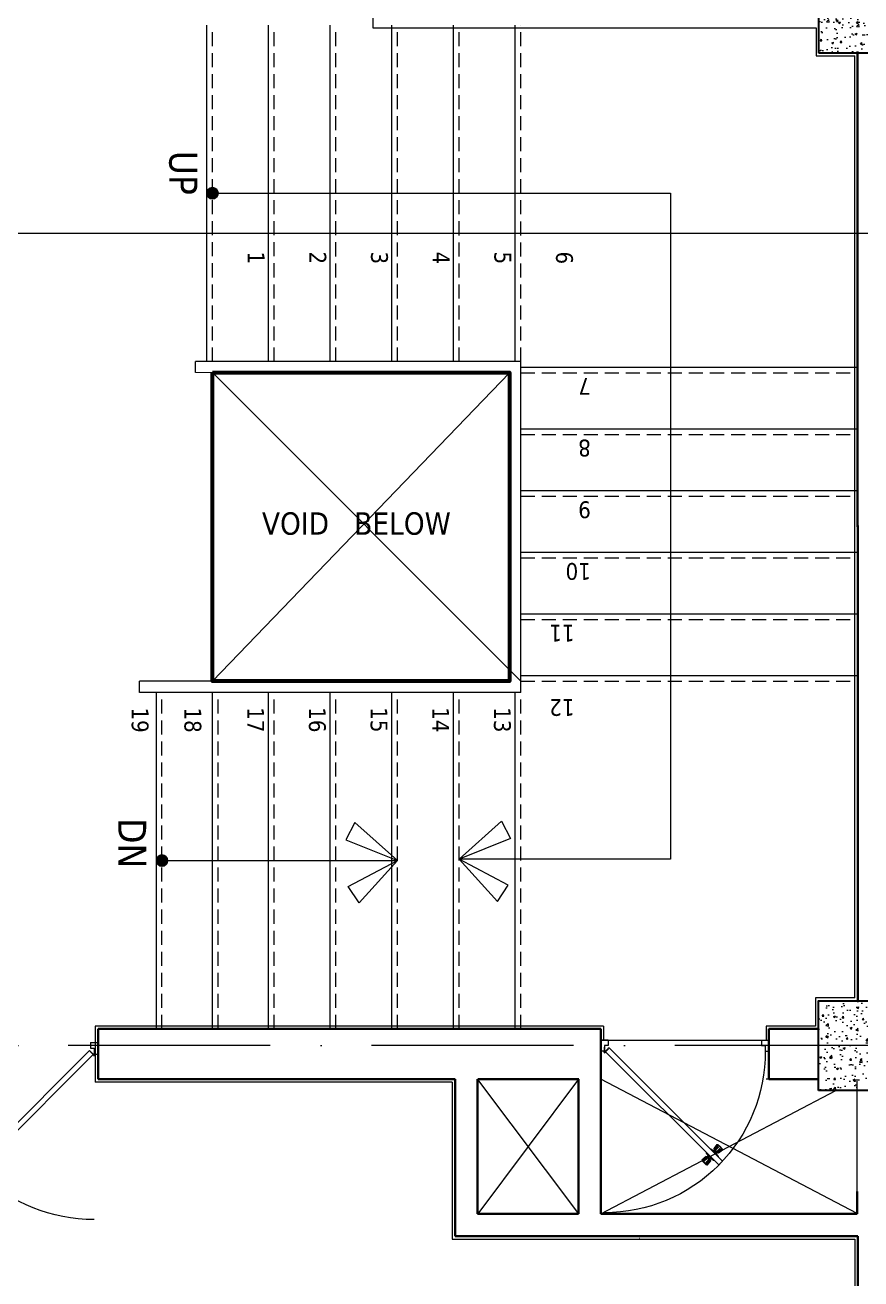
# Model space of a CAD drawing. Header units: inches. Extents: x 10755 to 33653, y -10992 to 10708.
# Drawn here: x 16346.8 to 16495.9, y 6625.2 to 6848.8 of the extents above; entities that cross this region are included whole.
import ezdxf

# ---------------------------------------------------------------- set-up
doc = ezdxf.new("R2010")
doc.units = ezdxf.units.IN
doc.header["$MEASUREMENT"] = 0
doc.linetypes.add('ACAD_ISO10W100', pattern=[18, 12, -3, 0, -3])
doc.linetypes.add('HIDDEN', pattern=[0.375, 0.25, -0.125])
for name, color, linetype, lineweight in [('arrow line', 54, 'Continuous', 9), ('centerline', 9, 'ACAD_ISO10W100', 5), ('col', 1, 'Continuous', 30), ('dim', 6, 'Continuous', 13), ('dimension inter - 8', 6, 'Continuous', 13), ('DIMINSION', 5, 'Continuous', 15), ('door', 15, 'Continuous', 18), ('hatch', 33, 'Continuous', 5), ('hatch- rcc', 252, 'Continuous', 5), ('hatch1', 9, 'Continuous', 5), ('L1 furnitures', 252, 'Continuous', 9), ('Pillar', 11, 'Continuous', 25), ('PLASTER', 50, 'Continuous', 9), ('PUERTAS', 7, 'Continuous', 0), ('railing', 33, 'Continuous', 15), ('SECTION LINE1', 6, 'Continuous', 18), ('STAIRCASE', 143, 'Continuous', 15), ('title text 1', 113, 'Continuous', 25), ('tread hidden', 200, 'HIDDEN', 9), ('wall', 1, 'Continuous', 35)]:
    doc.layers.add(name, color=color, linetype=linetype, lineweight=lineweight)
doc.layers.get('dimension inter - 8').off()
doc.layers.get('DIMINSION').off()
doc.styles.add('Prajwal', font='stylu.ttf', dxfattribs={"height": 9})
doc.styles.get("Standard").update_dxf_attribs({"font": 'arial.ttf'})
doc.dimstyles.new('S8', dxfattribs={"dimscale": 8, "dimtxt": 1, "dimasz": 0.5, "dimexe": 0.5, "dimexo": 0.5, "dimgap": 0.25, "dimtad": 1, "dimzin": 3, "dimdsep": 46, "dimlunit": 4, "dimtxsty": 'Standard', "dimblk": 'ARCHTICK', "dimcen": 0, "dimclrd": 256, "dimclre": 256, "dimclrt": 6, "dimadec": 0, "dimazin": 0, "dimtfac": 0.5, "dimtix": 1, "dimtmove": 1, "dimatfit": 3, "dimfxl": 0.5, "dimfxlon": 1, "dimfrac": 1, "dimtolj": 1, "dimtzin": 0, "dimarcsym": 1})

# ---------------------------------------------------------------- blocks, each defined once
blk = doc.blocks.new('EWEWRTT')
at = {"layer": 'centerline', "ltscale": 3}
blk.add_line((176830.3065709621, -4304.396273865772), (176184.9538346842, -4304.396273865801), dxfattribs=at)
blk = doc.blocks.new('ERWEWRTRT')
at = {"layer": 'SECTION LINE1', "linetype": 'Continuous', "ltscale": 30}
blk.add_line((176971.9171745174, -4159.504954709752), (177670.829761292, -4159.504954709751), dxfattribs=at)
blk = doc.blocks.new('ETERWEWE')
at = {"layer": 'hatch- rcc', "linetype": 'Continuous', "ltscale": 30}
h = blk.add_hatch(dxfattribs=at)
h.set_pattern_fill('AR-CONC', color=256, scale=0.5, style=0)
h.set_pattern_definition([(49.99999999999999, (0, 0), (3.586300913003767, -0.3137606749129755), [0.375, -4.125]), (355, (0, 0), (-0.693756668065, 3.760960668500059), [0.3, -3.3]), (100.45144446, (0.298858405, -0.02614672), (2.89254423363556, 3.447199954843147), [0.3187009599999999, -3.505710559999999]), (46.18420000000002, (0, 1), (5.336206653357862, -0.8275964039653827), [0.5624999999999999, -6.187499999999999]), (96.63563549, (0.444683725, 0.931033465), (4.673309728371142, 4.870593003872752), [0.47805171, -5.258568799999999]), (351.1841639899999, (0, 1), (4.673309725273866, 4.870593001349951), [0.45, -4.950000005]), (21, (0.5, 0.75), (2.984535260592308, -2.013094453326694), [0.375, -4.125]), (326.0000000000001, (0.5, 0.75), (1.216576659607909, 3.625750225234265), [0.3, -3.3]), (71.45144474, (0.74871127, 0.58224213), (4.201111883649856, 1.612655764031769), [0.31870095, -3.50571056]), (37.50000000000001, (0, 0), (0.06079927658645334, 1.664469269156557), [0, -3.26, 0, -3.35, 0, -3.3125]), (7.499999999999999, (0, 0), (1.315347687210743, 1.972058559411801), [0, -1.91, 0, -3.185, 0, -1.2625]), (327.5, (-1.115, 0), (2.669112180862045, -0.1127743586718988), [0, -1.25, 0, -3.9, 0, -5.175]), (317.5, (-1.615, 0), (2.915930846711931, 0.5005249116615886), [0, -1.625, 0, -2.59, 0, -3.675])])
h.paths.add_polyline_path([(159423.2306644279, -3794.582087043891), (159439.2306644279, -3794.582087043891), (159439.2306644279, -3778.582087043891), (159423.2306644279, -3778.582087043891)])
at = {"layer": 'col', "linetype": 'Continuous', "ltscale": 30}
blk.add_lwpolyline([(159423.2306644279, -3794.582087043891), (159423.2306644279, -3778.582087043891), (159439.2306644279, -3778.582087043891), (159439.2306644279, -3794.582087043891), (159423.2306644279, -3794.582087043891)], dxfattribs=at)
blk = doc.blocks.new('wewerrr')
at = {"layer": 'DIMINSION', "linetype": 'Continuous'}
for p in [(17288.56532102133, -332.8141844810725), (17288.56533638053, -332.8141844810707), (17288.4865751834, -517.8141993871068), (17288.4865905426, -517.814199387105)]:
    blk.add_blockref('ETERWEWE', p, dxfattribs=at)
blk = doc.blocks.new('A$C03EF3246')
at = {"layer": 'arrow line'}
for p, q in [((-9.17710023491236, 6.208631500114279), (-16.36712144060584, -1.020859198570179)), ((-9.177100234897807, 6.208631500114279), (-1.987079029146116, -1.020859198524704))]:
    blk.add_line(p, q, dxfattribs=at)
for points in [[(-16.36712144060584, -1.020859198570179), (-13.33991793738096, -2.784556280857942), (-9.17710023491236, 6.208631500114279)], [(-1.987079029146116, -1.020859198524704), (-5.014282532370999, -2.784556280831566), (-9.177100234897807, 6.208631500114279)]]:
    blk.add_lwpolyline(points, dxfattribs=at)
blk = doc.blocks.new('2ft6in')
at = {"layer": 'PUERTAS', "color": 2}
for p, q in [((0.8382739571970887, 2.098696305183694), (21.02350648355787, 22.28325227598543)), ((21.70704303888488, 21.59971572085487), (1.474670060357312, 1.368019297719002)), ((18.32758337960695, 21.75791146312258), (18.31359909029561, 21.77189575222292)), ((21.70704303888488, 21.59971572085487), (21.02350648355787, 22.28325227598543)), ((21.18170222543995, 18.90379261710041), (21.19568651512964, 18.8898083279928)), ((0, 2.000000000181899), (0, 0)), ((0.5999999998311978, 2.000000000181899), (0, 2.000000000181899)), ((1.333333333255723, 0), (0, 0)), ((0.5999999998311978, 1.262818769129808), (0.5999999998311978, 2.036860984335362)), ((0.6666666669188999, 1.262818769129808), (0.5999999998311978, 1.262818769129808)), ((0.6666666669188999, 1.262818769129808), (0.6666666669188999, 2.007517386417021)), ((0.6666666669188999, 0.9999999998981366), (0.6666666669188999, 1.262818769129808)), ((1.333333333255723, 0.9999999998981366), (0.6666666669188999, 0.9999999998981366)), ((1.312399352464126, 1.530290005626739), (0.785817910276819, 2.05687144780677)), ((1.359539804601809, 1.577430457567971), (0.8122093053243589, 2.124760956830869)), ((1.359539804601809, 1.577430457567971), (1.312399352464126, 1.530290005626739)), ((1.474670060357312, 1.368019297719002), (1.312399352464126, 1.530290005626739)), ((1.333333333255723, 0), (1.333333333255723, 0.9999999998981366)), ((28.6666666669189, 0), (28.6666666669189, 0.9999999998981366)), ((28.6666666669189, 0.9999999998981366), (29.33333333366318, 0.9999999998981366)), ((28.6666666669189, 0), (30, 0)), ((29.33333333366318, 0.9999999998981366), (29.33333333366318, 2.000000000181899)), ((29.33333333366318, 2.000000000181899), (30, 2.000000000181899)), ((30, 0), (30, 2.000000000181899))]:
    blk.add_line(p, q, dxfattribs=at)
at = {"layer": 'PUERTAS', "color": 8}
for p, q in [((18.80624500781414, 20.78187410917599), (18.03834865038516, 21.40201135437383)), ((18.85813292232342, 20.82566205140756), (18.07575312908739, 21.45749582019198)), ((18.95041897482588, 20.9179481033425), (18.19801871967502, 21.57976141037943)), ((18.43777046614559, 21.89606712845125), (18.31359909029561, 21.77189575222292)), ((19.0660623946751, 21.03359152357734), (18.33844149246579, 21.72018418336665)), ((18.43777046614559, 21.89606712845125), (18.56194184237393, 22.02023850428668)), ((18.57592613148154, 22.00625421517907), (18.56194184237393, 22.02023850428668)), ((19.29730264257523, 21.26483177109185), (18.61365341179771, 21.99539610272041)), ((19.41588949144352, 21.38341861975641), (18.75407618461759, 22.13581887570763)), ((19.50817554377136, 21.47570467208425), (18.87634177459404, 22.25808446550218)), ((18.91121209459379, 20.26706500189903), (19.18727567314636, 20.69444247522188)), ((19.55196348542813, 21.52759258737933), (18.93182624061592, 22.29548894418986)), ((19.12583870976232, 20.80266943824245), (19.03271660240716, 20.89579154578678)), ((19.14612290635705, 20.82295363524463), (19.05300079882727, 20.91607574239606)), ((19.08903644920792, 20.44488935670233), (19.25078554687207, 20.75795234915131)), ((19.18871973335627, 20.86555046243302), (19.09559762579738, 20.95867256918427)), ((19.25464351239498, 20.93147424128256), (19.16152140483609, 21.02459634843399)), ((19.2765418641211, 20.63239477142633), (19.32034397334792, 20.82751077561261)), ((19.40236335369991, 21.07919408239104), (19.30924124617013, 21.17231618993537)), ((19.46828713273862, 21.14511786163348), (19.37516502520884, 21.23823996877763)), ((19.4262437542493, 20.78209666175826), (19.39595102271414, 20.90311782478966)), ((19.51088395994157, 21.18771468842169), (19.41776185238268, 21.28083679596602)), ((19.55174093283131, 20.90759384033299), (19.43071977020008, 20.93788657187542)), ((19.53116815633257, 21.20799888542388), (19.43804604880279, 21.30112099296821)), ((19.70144282295951, 21.05729573066492), (19.50632681898423, 21.01349362144538)), ((19.88894823807641, 21.24480114538892), (19.57588524543098, 21.08305204751377)), ((20.06677259269054, 21.42262550058513), (19.63939511936042, 21.14656192144321)), ((20.33138460264308, 20.12795017052122), (20.36167733478942, 20.00692900748982)), ((20.48108649297501, 20.27765206085314), (20.43728438415565, 20.08253605666687)), ((20.66859190788819, 20.46515747557714), (20.50684281042777, 20.15209448312817)), ((20.84641626288067, 20.64298183038045), (20.57035268394975, 20.2156043570576)), ((20.9513833494857, 20.12817272310349), (21.71927970688557, 19.50803547829855)), ((19.69085576440557, 19.48742133169435), (20.11823323773569, 19.76348491083627)), ((19.86868011939805, 19.66524568689056), (20.1817431114614, 19.8269947847657)), ((20.05618553434033, 19.85275110161456), (20.25130153793725, 19.896553211227)), ((20.20566487207543, 19.38245424490015), (20.82580211688764, 18.61455788808962)), ((20.20588742467226, 20.00245299194648), (20.32690858730348, 19.97216026040405)), ((20.22646020114189, 19.7020479476414), (20.31958230808959, 19.60892584009707)), ((20.246744397562, 19.72233214385778), (20.33986650509178, 19.62921003631345)), ((20.2494528137322, 19.43434216019523), (20.88128658229834, 18.65196236678457)), ((20.28934122473584, 19.764928970646), (20.38246333209099, 19.67180686350184)), ((20.34173886606004, 19.52662821252306), (21.00355217288597, 18.77422795696475)), ((20.35526500380365, 19.83085275028134), (20.4483871111297, 19.73773064273701)), ((20.45738228588016, 19.64227163235773), (21.14397494550212, 18.91465072956635)), ((20.50298484507948, 19.97857259099692), (20.59610695205629, 19.88545048385276)), ((20.5689086241473, 20.04449636984646), (20.662030731095, 19.9513742630952)), ((20.61150545114651, 20.08709319703485), (20.70462755809422, 19.99397108988342)), ((20.63178964753752, 20.10737739403703), (20.7249117550964, 20.0142552864927)), ((20.68862253378029, 19.87351188027242), (21.41918686503777, 19.18986264891282)), ((20.8072093820665, 19.99209872893698), (21.55960963782854, 19.33028542230022)), ((20.89949543459807, 20.08438478087191), (21.68187522780499, 19.4525510124804)), ((21.31985789077589, 19.01397970382823), (21.19568651512964, 18.8898083279928)), ((21.31985789077589, 19.01397970382823), (21.44402926700423, 19.13815108005656)), ((21.43004497748916, 19.15213536915689), (21.44402926700423, 19.13815108005656)), ((0, 0), (30, 0))]:
    blk.add_line(p, q, dxfattribs=at)
at = {"layer": 'PUERTAS', "color": 1}
for p, q in [((18.05706793055288, 21.43881062164292), (18.47604745192803, 21.85779014284344)), ((18.74038527513039, 20.79221529384813), (18.06232278764946, 21.33980456041172)), ((18.08398345616297, 21.51431153987505), (18.45175475583528, 21.88208283895074)), ((18.10827615225571, 21.49001884376776), (18.08398345616297, 21.51431153987505)), ((18.81952605492552, 22.2498541384266), (18.45175475583528, 21.88208283895074)), ((18.89502697312855, 22.27676966404397), (18.47604745192803, 21.85779014284344)), ((18.84381875142572, 22.2255614423193), (18.81952605492552, 22.2498541384266)), ((18.82941132228007, 20.79694045118958), (19.18315423303284, 21.15068336174591)), ((18.84300709806848, 20.21213006055768), (19.09842299038428, 20.59710713966342)), ((18.92072091935552, 20.88825004768296), (18.92580755980453, 20.88316340745951)), ((19.54162230074871, 21.59345231946645), (18.99403303416329, 22.27151480693283)), ((19.02008846387616, 20.88316340745951), (19.23538132561953, 21.09845626918104)), ((19.11873922674567, 20.79556995561143), (19.02561711976887, 20.88869206315576)), ((19.09842299038428, 20.59710713966342), (19.10394538153196, 20.60262953081838)), ((19.10495104116853, 20.69613959335402), (19.10806644175318, 20.69239276790177)), ((19.10907210176811, 20.78590283044468), (19.32850343314931, 21.00533416163671)), ((19.53689714398934, 21.50442627230223), (19.18315423303284, 21.15068336174591)), ((19.45067418774124, 21.31374913130276), (19.23538132561953, 21.09845626918104)), ((19.54793476435589, 21.22476549322892), (19.32850343314931, 21.00533416163671)), ((19.53826763897086, 21.2150983680549), (19.44514553202316, 21.30822047559923)), ((19.44558754729223, 21.41311667580885), (19.45067418774124, 21.40803003557812)), ((19.63769800122827, 21.22888655342831), (19.64144482687698, 21.22577115285094)), ((19.73673045492615, 21.23541460421256), (19.73120806377847, 21.22989221345051)), ((20.12170753403916, 21.49083049691399), (19.73673045492615, 21.23541460421256)), ((20.22319829370826, 21.48362064112007), (20.21598843831453, 21.49083049691399)), ((20.64855625573546, 20.12414400222769), (20.42912492435426, 19.90471267064277)), ((20.65267731592758, 20.21390723892546), (20.64956191534293, 20.21765406477061)), ((20.65920536671183, 20.31293969261606), (20.65368297597161, 20.3074173014611)), ((20.91462125940598, 20.69791677172179), (20.65920536671183, 20.31293969261606)), ((20.90741140380851, 20.79940753139817), (20.91462125940598, 20.79219767599716)), ((18.85021695366595, 20.1106393008813), (18.84300709806848, 20.11784915628232)), ((19.53443006318412, 19.42642619116668), (19.54163991918904, 19.41921633537277)), ((19.63592082326068, 19.41921633537277), (20.02089790257742, 19.67463222806691)), ((20.02089790257742, 19.67463222806691), (20.02642029314302, 19.68015461922914)), ((20.11993035566411, 19.68116027885117), (20.11618353001541, 19.68427567942854)), ((20.2096935925656, 19.68528133905056), (20.42912492435426, 19.90471267064277)), ((20.21600605675485, 19.3165945128203), (20.76359532293282, 18.63853202534665)), ((20.21936071792152, 19.69494846422458), (20.3124828254804, 19.60182635707315)), ((20.22073121351423, 19.40562055997725), (20.57447412385955, 19.75936347092647)), ((20.30695416976232, 19.59629770097672), (20.52224703188404, 19.81159056309843)), ((20.31204081018222, 19.49693015647063), (20.30695416976232, 19.50201679709426)), ((20.7375398935983, 20.02688342481997), (20.52224703188404, 19.81159056309843)), ((20.92821703481604, 20.11310638108989), (20.57447412385955, 19.75936347092647)), ((20.63888913037954, 20.11447687666805), (20.73201123770559, 20.02135476912372)), ((20.83690743811894, 20.02179678498942), (20.83182079769904, 20.02688342481997)), ((20.86260138376383, 18.63327716823551), (21.28158090513898, 19.05225668943604)), ((20.91380960587412, 18.68448538996017), (20.93810230217059, 18.66019269385288)), ((20.93810230217059, 18.66019269385288), (21.30587360166828, 19.02796399332874)), ((21.01724308179109, 20.11783153843135), (21.69530556924292, 19.57024227186776)), ((21.70056042636861, 19.47123621102946), (21.28158090513898, 19.05225668943604)), ((21.67364490072941, 19.39573529240442), (21.30587360166828, 19.02796399332874)), ((21.64935220463667, 19.42002798851172), (21.67364490072941, 19.39573529240442))]:
    blk.add_line(p, q, dxfattribs=at)
at = {"layer": 'PUERTAS', "color": 2}
for radius in [0.1293466780470952, 0.06268001137998874]:
    blk.add_circle((0.683333333407063, 2.135785798513098), radius, dxfattribs=at)
at = {"layer": 'PUERTAS', "color": 8}
blk.add_arc((0.683333333407063, 2.135785798513098), 28.65032177470216, 359.7284504388661, 90.03333050544015, dxfattribs=at)
at = {"layer": 'PUERTAS', "color": 1}
for centre, start, end in [((18.78227087014238, 20.84408090313809), 231.0763732541847, 315.0000000005895), ((18.89014755020617, 20.16498960861645), 135.0000000005896, 224.9999999994105), ((18.94216742526623, 22.22962921210274), 38.92362674490477, 135.0000000005896), ((18.97294801173848, 20.93030385939346), 224.9999999994105, 315.0000000005895), ((19.15621255390579, 20.73876237810327), 135.0000000005896, 219.7427545827537), ((19.05680492939427, 20.64976998315251), 315.0000000005895, 39.74275458275378), ((19.40353373560356, 21.36088958324399), 315.0000000005895, 44.99999999941044), ((19.48975669185165, 21.55156672463636), 315.0000000005895, 38.92362674490477), ((19.59507521649357, 21.17762504128768), 50.2572454163386, 135.0000000005896), ((19.68406761164078, 21.27703266578465), 230.2572454163386, 315.0000000005895), ((20.16884798617684, 21.44369004496548), 44.99999999941044, 135.0000000005896), ((20.70082342810929, 20.26027684951987), 135.0000000005896, 219.7427545827537), ((20.60141580359777, 20.1712844541762), 315.0000000005895, 39.74275458275378), ((20.86748080726829, 20.74505722366303), 315.0000000005895, 44.99999999941044), ((20.97535748675, 20.06596592914138), 51.07637325418466, 135.0000000005896), ((19.58878037132672, 19.466356787314), 224.9999999994105, 315.0000000005895), ((20.0735607452807, 19.63301416728791), 50.2572454163386, 135.0000000005896), ((20.16255314042792, 19.73242179099179), 230.2572454163386, 315.0000000005895), ((20.26787166565191, 19.35848010764312), 135.0000000005896, 218.9236267449048), ((20.35409462172538, 19.54915724903549), 135.0000000005896, 224.9999999994105), ((20.78468034556136, 19.97974297288602), 44.99999999941044, 135.0000000005896), ((20.81546093162615, 18.68041762017674), 218.9236267449048, 315.0000000005895), ((21.65341997423093, 19.5183766629707), 315.0000000005895, 51.07637325418466)]:
    blk.add_arc(centre, 0.06666666666710647, start, end, dxfattribs=at)
blk = doc.blocks.new('AEYRRR')
at = {"layer": 'door', "color": 2}
for p, q in [((190590.6233263912, 10549.98613419893), (190611.3233432544, 10570.68545725234)), ((190612.0243120544, 10569.98448845254), (190591.2759525153, 10549.23682272301)), ((190608.5586659766, 10570.14671866357), (190608.5443250457, 10570.16105959425)), ((190612.0243120544, 10569.98448845254), (190611.3233432544, 10570.68545725234)), ((190627.503035783, 10569.98448845254), (190628.204004583, 10570.68545725234)), ((190627.503035783, 10569.98448845254), (190648.2513953221, 10549.23682272301)), ((190648.9040214462, 10549.98613419893), (190628.204004583, 10570.68545725234)), ((190630.9686818608, 10570.14671866357), (190630.9830227917, 10570.16105959425)), ((190611.4855734651, 10567.21981117489), (190611.4999143963, 10567.20547024422)), ((190628.0417743723, 10567.21981117489), (190628.0274334411, 10567.20547024422)), ((190589.7636739187, 10549.88492084035), (190589.7636739187, 10547.83391480531)), ((190590.378975729, 10549.88492084035), (190589.7636739187, 10549.88492084035)), ((190590.378975729, 10549.12893926351), (190590.378975729, 10549.92272189082)), ((190590.4473425972, 10549.12893926351), (190590.4473425972, 10549.89262994261)), ((190591.1095434147, 10549.40323182362), (190590.5695325568, 10549.94324268149)), ((190591.1578860906, 10549.45157449933), (190590.5965970121, 10550.01286357785)), ((190648.3694617468, 10549.45157449933), (190648.9307508253, 10550.01286357785)), ((190648.4178044227, 10549.40323182362), (190648.9578152806, 10549.94324268149)), ((190649.0800052402, 10549.12893926351), (190649.0800052402, 10549.89262994261)), ((190649.1483721084, 10549.12893926351), (190649.1483721084, 10549.92272189082)), ((190649.1483721084, 10549.88492084035), (190649.7636739187, 10549.88492084035)), ((190649.7636739187, 10549.88492084035), (190649.7636739187, 10547.83391480531)), ((190591.1310112752, 10547.83391480531), (190589.7636739187, 10547.83391480531)), ((190590.4473425972, 10549.12893926351), (190590.378975729, 10549.12893926351)), ((190590.4473425972, 10548.85941782263), (190590.4473425972, 10549.12893926351)), ((190591.1310112752, 10548.85941782263), (190590.4473425972, 10548.85941782263)), ((190591.1578860906, 10549.45157449933), (190591.1095434147, 10549.40323182362)), ((190591.2759525153, 10549.23682272301), (190591.1095434147, 10549.40323182362)), ((190591.1310112752, 10547.83391480531), (190591.1310112752, 10548.85941782263)), ((190648.2513953221, 10549.23682272301), (190648.4178044227, 10549.40323182362)), ((190648.3694617468, 10549.45157449933), (190648.4178044227, 10549.40323182362)), ((190648.3963365622, 10547.83391480531), (190648.3963365622, 10548.85941782263)), ((190648.3963365622, 10548.85941782263), (190649.0800052402, 10548.85941782263)), ((190648.3963365622, 10547.83391480531), (190649.7636739187, 10547.83391480531)), ((190649.0800052402, 10548.85941782263), (190649.0800052402, 10549.12893926351)), ((190649.0800052402, 10549.12893926351), (190649.1483721084, 10549.12893926351))]:
    blk.add_line(p, q, dxfattribs=at)
at = {"layer": 'door', "color": 8}
for p, q in [((190609.0495349206, 10569.14578941199), (190608.262054889, 10569.78174202816)), ((190609.1027461335, 10569.19069407887), (190608.3004132948, 10569.83864151527)), ((190609.1973857588, 10569.2853337036), (190608.4257970269, 10569.96402524693)), ((190608.6716631663, 10570.28839771525), (190608.5443250457, 10570.16105959425)), ((190609.3159784348, 10569.40392637999), (190608.5698010041, 10570.10802922435)), ((190608.6716631663, 10570.28839771525), (190608.7990012873, 10570.41573583584)), ((190608.813342218, 10570.40139490517), (190608.7990012873, 10570.41573583584)), ((190609.5531160068, 10569.64106395157), (190608.8520316578, 10570.39025987808)), ((190609.6747271781, 10569.7626751227), (190608.996035635, 10570.53426385549)), ((190609.7693668033, 10569.85731474783), (190609.1214193665, 10570.65964758675)), ((190609.8142714695, 10569.91052596153), (190609.1783188538, 10570.69800599251)), ((190609.7284611174, 10569.51829697619), (190609.6329641152, 10569.61379397806)), ((190609.7721442922, 10569.5619801506), (190609.6766472899, 10569.65747715288)), ((190609.7929457969, 10569.58278165583), (190609.6974487946, 10569.67827865811)), ((190610.1598503502, 10569.62052248447), (190609.8388033067, 10569.45464829653)), ((190610.3422097625, 10569.8028818973), (190609.903932874, 10569.51977786388)), ((190629.1851380749, 10569.8028818973), (190629.6234149634, 10569.51977786388)), ((190629.3674974872, 10569.62052248447), (190629.6885445307, 10569.45464829653)), ((190629.7130763679, 10569.91052596153), (190630.3490289836, 10570.69800599251)), ((190629.7344020405, 10569.58278165583), (190629.8298990428, 10569.67827865811)), ((190629.7552035452, 10569.5619801506), (190629.8507005475, 10569.65747715288)), ((190629.7579810341, 10569.85731474783), (190630.4059284709, 10570.65964758675)), ((190629.79888672, 10569.51829697619), (190629.8943837222, 10569.61379397806)), ((190629.8526206593, 10569.7626751227), (190630.5313122024, 10570.53426385549)), ((190629.9742318306, 10569.64106395157), (190630.6753161796, 10570.39025987808)), ((190630.2113694026, 10569.40392637999), (190630.9575468333, 10570.10802922435)), ((190630.3299620786, 10569.2853337036), (190631.1015508105, 10569.96402524693)), ((190630.4246017039, 10569.19069407887), (190631.2269345426, 10569.83864151527)), ((190630.4778129168, 10569.14578941199), (190631.2652929484, 10569.78174202816)), ((190630.7140056194, 10570.40139490517), (190630.7283465501, 10570.41573583584)), ((190630.8556846711, 10570.28839771525), (190630.7283465501, 10570.41573583584)), ((190630.8556846711, 10570.28839771525), (190630.9830227917, 10570.16105959425)), ((190609.1571789848, 10568.61785111908), (190609.4402830176, 10569.05612800755)), ((190609.3772792263, 10569.1671150847), (190609.2817822243, 10569.26261208697)), ((190609.3980807312, 10569.18791658993), (190609.3025837289, 10569.2834135918)), ((190609.3395383971, 10568.8002105315), (190609.5054125848, 10569.1212575749)), ((190609.4417639058, 10569.23159976474), (190609.3462669035, 10569.3270967662)), ((190609.5093689401, 10569.29920479887), (190609.4138719378, 10569.39470180074)), ((190609.5318257659, 10568.99249790008), (190609.576744961, 10569.19258995112)), ((190609.6608560831, 10569.45069194166), (190609.5653590808, 10569.54618894394)), ((190609.6853455059, 10569.14601764033), (190609.6542802183, 10569.27012520819)), ((190609.8140432412, 10569.27471537564), (190609.6899356738, 10569.30578066324)), ((190609.9675629813, 10569.42823511589), (190609.7674709304, 10569.38331592072)), ((190609.9567059207, 10567.81832418277), (190610.3949828092, 10568.10142821618)), ((190610.1390653334, 10568.00068359559), (190610.4601123764, 10568.16655778353)), ((190610.3313527022, 10568.19297096417), (190610.5314447526, 10568.23789015975)), ((190610.4846442141, 10567.71068011853), (190611.1205968298, 10566.92320008755)), ((190610.4848724424, 10568.34649070442), (190610.6089800099, 10568.31542541682)), ((190610.5059698868, 10568.03842442504), (190610.6014668885, 10567.94292742277)), ((190610.5267713914, 10568.05922592946), (190610.6222683937, 10567.96372892719)), ((190610.5295488804, 10567.76389133224), (190611.1774963166, 10566.96155849332)), ((190610.5704545662, 10568.10290910387), (190610.6659515683, 10568.007412102)), ((190610.6135701771, 10568.47518843973), (190610.6446354653, 10568.35108087187)), ((190610.6241885055, 10567.85853095736), (190611.3028800486, 10567.08694222497)), ((190610.6380596005, 10568.17051413881), (190610.7335566026, 10568.07501713653)), ((190610.7670899174, 10568.62870817998), (190610.7221707226, 10568.42861612894)), ((190610.7427811815, 10567.97712363335), (190611.4468840256, 10567.23094620199)), ((190610.7895467435, 10568.3220012812), (190610.8850437452, 10568.22650427933)), ((190610.9593772862, 10568.82099554856), (190610.7935030986, 10568.49994850516)), ((190610.8571517779, 10568.38960631533), (190610.9526487795, 10568.29410931386)), ((190611.1417366988, 10569.00335496099), (190610.8586326656, 10568.56507807252)), ((190610.9008349525, 10568.43328949014), (190610.9963319541, 10568.33779248826)), ((190610.9216364571, 10568.45409099537), (190611.0171334594, 10568.35859399309)), ((190610.9799187534, 10568.21426120533), (190611.7291146796, 10567.51317685571)), ((190611.1015299242, 10568.33587237646), (190611.8731186568, 10567.65718083354)), ((190611.1961695495, 10568.43051200119), (190611.9985023882, 10567.7825645652)), ((190611.2493807628, 10568.47541666807), (190612.0368607944, 10567.83946405231)), ((190611.6272525167, 10567.33280836482), (190611.7545906377, 10567.46014648582)), ((190611.7402497067, 10567.47448741649), (190611.7545906377, 10567.46014648582)), ((190628.2779670746, 10568.47541666807), (190627.490487043, 10567.83946405231)), ((190628.3311782879, 10568.43051200119), (190627.5288454492, 10567.7825645652)), ((190628.4258179132, 10568.33587237646), (190627.6542291806, 10567.65718083354)), ((190627.7870981307, 10567.47448741649), (190627.7727571997, 10567.46014648582)), ((190627.9000953207, 10567.33280836482), (190627.7727571997, 10567.46014648582)), ((190628.547429084, 10568.21426120533), (190627.7982331578, 10567.51317685571)), ((190628.7845666559, 10567.97712363335), (190628.0804638118, 10567.23094620199)), ((190628.9031593319, 10567.85853095736), (190628.2244677888, 10567.08694222497)), ((190628.997798957, 10567.76389133224), (190628.3498515208, 10566.96155849332)), ((190628.3856111386, 10569.00335496099), (190628.6687151718, 10568.56507807252)), ((190629.0427036233, 10567.71068011853), (190628.4067510076, 10566.92320008755)), ((190628.6057113803, 10568.45409099537), (190628.510214378, 10568.35859399309)), ((190628.6265128849, 10568.43328949014), (190628.5310158833, 10568.33779248826)), ((190628.5679705512, 10568.82099554856), (190628.7338447388, 10568.49994850516)), ((190628.6701960595, 10568.38960631533), (190628.5746990579, 10568.29410931386)), ((190628.7378010939, 10568.3220012812), (190628.6423040922, 10568.22650427933)), ((190628.76025792, 10568.62870817998), (190628.8051771148, 10568.42861612894)), ((190628.8892882369, 10568.17051413881), (190628.7937912348, 10568.07501713653)), ((190628.9568932712, 10568.10290910387), (190628.8613962691, 10568.007412102)), ((190628.9137776603, 10568.47518843973), (190628.8827123721, 10568.35108087187)), ((190629.000576446, 10568.05922592946), (190628.9050794437, 10567.96372892719)), ((190629.042475395, 10568.34649070442), (190628.9183678275, 10568.31542541682)), ((190629.0213779506, 10568.03842442504), (190628.9258809489, 10567.94292742277)), ((190629.1959951352, 10568.19297096417), (190628.9959030848, 10568.23789015975)), ((190629.388282504, 10568.00068359559), (190629.067235461, 10568.16655778353)), ((190629.5706419167, 10567.81832418277), (190629.1323650282, 10568.10142821618)), ((190629.5597848561, 10569.42823511589), (190629.759876907, 10569.38331592072)), ((190629.7133045962, 10569.27471537564), (190629.8374121636, 10569.30578066324)), ((190629.8420023315, 10569.14601764033), (190629.8730676191, 10569.27012520819)), ((190629.8664917543, 10569.45069194166), (190629.9619887566, 10569.54618894394)), ((190629.9955220715, 10568.99249790008), (190629.9506028764, 10569.19258995112)), ((190630.0179788973, 10569.29920479887), (190630.1134758996, 10569.39470180074)), ((190630.1878094403, 10568.8002105315), (190630.0219352526, 10569.1212575749)), ((190630.0855839317, 10569.23159976474), (190630.1810809339, 10569.3270967662)), ((190630.3701688526, 10568.61785111908), (190630.0870648198, 10569.05612800755)), ((190630.1292671062, 10569.18791658993), (190630.2247641085, 10569.2834135918)), ((190630.1500686111, 10569.1671150847), (190630.2455656131, 10569.26261208697)), ((190611.6272525167, 10567.33280836482), (190611.4999143963, 10567.20547024422)), ((190627.9000953207, 10567.33280836482), (190628.0274334411, 10567.20547024422))]:
    blk.add_line(p, q, dxfattribs=at)
at = {"layer": 'door', "color": 1}
for p, q in [((190608.2812515673, 10569.81947978778), (190608.7109163307, 10570.24914455101)), ((190608.981995566, 10569.15639432807), (190608.2866404391, 10569.71794877324)), ((190608.3088535201, 10569.89690620724), (190608.6860040976, 10570.27405678417)), ((190608.3337657532, 10569.87199397408), (190608.3088535201, 10569.89690620724)), ((190609.0631546745, 10570.6512073615), (190608.6860040976, 10570.27405678417)), ((190609.140581094, 10570.67880931424), (190608.7109163307, 10570.24914455101)), ((190609.0880669081, 10570.62629512834), (190609.0631546745, 10570.6512073615)), ((190609.8036665535, 10569.97806531551), (190609.2421121083, 10570.67342044241)), ((190609.798820891, 10569.88676883552), (190609.4360564684, 10569.52400441335)), ((190609.7103989891, 10569.69122885207), (190609.4896155094, 10569.47044537234)), ((190609.8101400039, 10569.59997586272), (190609.5851125117, 10569.37494837006)), ((190609.8002263377, 10569.59006219669), (190609.7047293361, 10569.68555919897)), ((190609.705182624, 10569.7931305688), (190609.7103989891, 10569.78791420389)), ((190609.9021924742, 10569.60420202239), (190609.9060348552, 10569.6010071697)), ((190610.0037505543, 10569.61089655817), (190609.9980873255, 10569.60523332978)), ((190610.3985457106, 10569.87282632683), (190610.0037505543, 10569.61089655817)), ((190610.5026247909, 10569.86543259796), (190610.4952310624, 10569.87282632683)), ((190629.0247230465, 10569.86543259796), (190629.032116775, 10569.87282632683)), ((190629.1288021268, 10569.87282632683), (190629.5235972831, 10569.61089655817)), ((190629.5235972831, 10569.61089655817), (190629.5292605119, 10569.60523332978)), ((190629.6251553632, 10569.60420202239), (190629.6213129822, 10569.6010071697)), ((190629.7172078335, 10569.59997586272), (190629.9422353257, 10569.37494837006)), ((190629.7236812839, 10569.97806531551), (190630.2852357291, 10570.67342044241)), ((190629.7271214997, 10569.59006219669), (190629.8226185013, 10569.68555919897)), ((190629.7285269464, 10569.88676883552), (190630.091291369, 10569.52400441335)), ((190629.8221652134, 10569.7931305688), (190629.8169488483, 10569.78791420389)), ((190629.8169488483, 10569.69122885207), (190630.037732328, 10569.47044537234)), ((190630.3867667434, 10570.67880931424), (190630.8164315067, 10570.24914455101)), ((190630.4392809293, 10570.62629512834), (190630.4641931629, 10570.6512073615)), ((190630.4641931629, 10570.6512073615), (190630.8413437398, 10570.27405678417)), ((190630.5453522714, 10569.15639432807), (190631.2407073983, 10569.71794877324)), ((190631.2460962701, 10569.81947978778), (190630.8164315067, 10570.24914455101)), ((190631.2184943173, 10569.89690620724), (190630.8413437398, 10570.27405678417)), ((190631.1935820842, 10569.87199397408), (190631.2184943173, 10569.89690620724)), ((190609.073292046, 10569.16123999119), (190609.4360564684, 10569.52400441335)), ((190609.0872345551, 10568.56151517097), (190609.3491643234, 10568.95631032723)), ((190609.0946282838, 10568.45743609068), (190609.0872345551, 10568.46482981915)), ((190609.1669303133, 10569.25487825791), (190609.1721466785, 10569.24966189301)), ((190609.2688320301, 10569.24966189301), (190609.4896155094, 10569.47044537234)), ((190609.3699986851, 10569.15983454383), (190609.2745016834, 10569.25533154611)), ((190609.3491643234, 10568.95631032723), (190609.3548275522, 10568.96197355602)), ((190609.3558588591, 10569.05786840732), (190609.3590537118, 10569.05402602651)), ((190609.3600850192, 10569.1499208778), (190609.5851125117, 10569.37494837006)), ((190609.7962908921, 10567.75577348211), (190609.8036846212, 10567.74837975323)), ((190609.9003699728, 10567.74837975323), (190610.2951651293, 10568.01030952189)), ((190610.2951651293, 10568.01030952189), (190610.3008283575, 10568.01597275069)), ((190610.3967232088, 10568.01700405767), (190610.3928808278, 10568.02019891036)), ((190610.4887756791, 10568.02123021734), (190610.7138031719, 10568.24625771)), ((190610.4952491302, 10567.64314076455), (190611.0568035749, 10566.94778563765)), ((190610.4986893453, 10568.03114388337), (190610.5941863476, 10567.9356468815)), ((190610.5000947927, 10567.73443724455), (190610.8628592146, 10568.09720166712)), ((190610.5885166945, 10567.92997722799), (190610.8093001742, 10568.15076070773)), ((190610.5937330596, 10567.82807551127), (190610.5885166945, 10567.83329187657)), ((190610.9388306644, 10568.47128520267), (190610.7138031719, 10568.24625771)), ((190611.0300836535, 10568.37154418706), (190610.8093001742, 10568.15076070773)), ((190611.2256236372, 10568.45996608888), (190610.8628592146, 10568.09720166712)), ((190610.9289169982, 10568.46137153623), (190611.0244140002, 10568.36587453395)), ((190610.9430568241, 10568.56333767275), (190610.9398619714, 10568.56718005396)), ((190610.9497513598, 10568.66489575283), (190610.9440881315, 10568.65923252404)), ((190611.2116811285, 10569.05969090909), (190610.9497513598, 10568.66489575283)), ((190611.1319853703, 10568.36632782256), (190611.1267690051, 10568.37154418706)), ((190611.1583345891, 10566.94239676582), (190611.5879993525, 10567.37206152905)), ((190611.2042873998, 10569.16376998938), (190611.2116811285, 10569.15637626091)), ((190611.2357610087, 10566.96999871856), (190611.6129115861, 10567.34714929589)), ((190611.316920117, 10568.46481175199), (190612.0122752439, 10567.90325730682)), ((190612.0176641157, 10567.80172629269), (190611.5879993525, 10567.37206152905)), ((190611.990062163, 10567.72429987282), (190611.6129115861, 10567.34714929589)), ((190611.9651499298, 10567.74921210598), (190611.990062163, 10567.72429987282)), ((190627.5096837217, 10567.80172629269), (190627.9393484849, 10567.37206152905)), ((190628.2104277204, 10568.46481175199), (190627.5150725935, 10567.90325730682)), ((190627.5621979076, 10567.74921210598), (190627.5372856744, 10567.72429987282)), ((190627.5372856744, 10567.72429987282), (190627.9144362513, 10567.34714929589)), ((190628.2915868287, 10566.96999871856), (190627.9144362513, 10567.34714929589)), ((190628.3690132483, 10566.94239676582), (190627.9393484849, 10567.37206152905)), ((190628.3017242002, 10568.45996608888), (190628.6644886228, 10568.09720166712)), ((190628.3230604376, 10569.16376998938), (190628.3156667089, 10569.15637626091)), ((190628.3156667089, 10569.05969090909), (190628.5775964776, 10568.66489575283)), ((190628.3953624671, 10568.36632782256), (190628.4005788323, 10568.37154418706)), ((190629.0320987072, 10567.64314076455), (190628.4705442625, 10566.94778563765)), ((190628.4972641839, 10568.37154418706), (190628.7180476632, 10568.15076070773)), ((190628.5984308392, 10568.46137153623), (190628.5029338372, 10568.36587453395)), ((190628.5775964776, 10568.66489575283), (190628.5832597059, 10568.65923252404)), ((190628.5842910133, 10568.56333767275), (190628.587485866, 10568.56718005396)), ((190628.588517173, 10568.47128520267), (190628.8135446655, 10568.24625771)), ((190629.0272530447, 10567.73443724455), (190628.6644886228, 10568.09720166712)), ((190628.9388311429, 10567.92997722799), (190628.7180476632, 10568.15076070773)), ((190629.0385721583, 10568.02123021734), (190628.8135446655, 10568.24625771)), ((190629.0286584921, 10568.03114388337), (190628.9331614898, 10567.9356468815)), ((190628.9336147778, 10567.82807551127), (190628.9388311429, 10567.83329187657)), ((190629.1306246286, 10568.01700405767), (190629.1344670096, 10568.02019891036)), ((190629.2321827081, 10568.01030952189), (190629.2265194799, 10568.01597275069)), ((190629.6269778646, 10567.74837975323), (190629.2321827081, 10568.01030952189)), ((190629.7310569453, 10567.75577348211), (190629.7236632162, 10567.74837975323)), ((190630.1672628182, 10569.1499208778), (190629.9422353257, 10569.37494837006)), ((190630.2585158073, 10569.24966189301), (190630.037732328, 10569.47044537234)), ((190630.4540557914, 10569.16123999119), (190630.091291369, 10569.52400441335)), ((190630.1573491523, 10569.15983454383), (190630.252846154, 10569.25533154611)), ((190630.1714889783, 10569.05786840732), (190630.1682941256, 10569.05402602651)), ((190630.178183514, 10568.95631032723), (190630.1725202852, 10568.96197355602)), ((190630.4401132823, 10568.56151517097), (190630.178183514, 10568.95631032723)), ((190630.3604175241, 10569.25487825791), (190630.3552011589, 10569.24966189301)), ((190630.4327195536, 10568.45743609068), (190630.4401132823, 10568.46482981915)), ((190611.2108487754, 10566.99491095172), (190611.2357610087, 10566.96999871856)), ((190628.316499062, 10566.99491095172), (190628.2915868287, 10566.96999871856))]:
    blk.add_line(p, q, dxfattribs=at)
at = {"layer": 'door', "color": 2}
for centre, radius in [((190590.464434314, 10550.02416958626), 0.1326454086310025), ((190590.464434314, 10550.02416958626), 0.06427854080231796), ((190649.0629135234, 10550.02416958626), 0.1326454086310025), ((190649.0629135234, 10550.02416958626), 0.06427854080231796)]:
    blk.add_circle(centre, radius, dxfattribs=at)
at = {"layer": 'door', "color": 8}
for centre, start, end in [((190590.464434314, 10550.02416958626), 4.275174921525392, 90.03333050460643), ((190649.0629135234, 10550.02416958626), 89.96666949442387, 175.7248250784746)]:
    blk.add_arc(centre, 29.38099143011135, start, end, dxfattribs=at)
at = {"layer": 'door', "color": 1}
for centre, start, end in [((190609.1889237699, 10570.63046663853), 38.92362674508786, 135.0000000003664), ((190609.6620563132, 10569.73957152778), 315.0000000003664, 44.99999999963363), ((190609.750478215, 10569.93511151163), 315.0000000003664, 38.92362674508786), ((190609.8584826798, 10569.55163318701), 50.25724541485335, 135.0000000003664), ((190609.9497446496, 10569.65357600589), 230.2572454148533, 315.0000000003664), ((190610.4468883865, 10569.82448365112), 44.99999999963363, 135.0000000003664), ((190629.0804594509, 10569.82448365112), 44.9999999997191, 135.0000000002809), ((190629.5776031878, 10569.65357600589), 224.9999999997191, 309.7427545838968), ((190629.6688651576, 10569.55163318701), 44.9999999997191, 129.7427545838968), ((190629.7768696224, 10569.93511151163), 141.076373254799, 224.9999999997191), ((190629.8652915242, 10569.73957152778), 135.0000000002809, 224.9999999997191), ((190630.3384240675, 10570.63046663853), 44.9999999997191, 141.076373254799), ((190609.0249493701, 10569.2095826669), 231.0763732553383, 315.0000000003664), ((190609.135577231, 10568.51317249526), 135.0000000003664, 224.9999999996336), ((190609.2204893542, 10569.29800456871), 224.9999999996336, 315.0000000003664), ((190609.4084276951, 10569.10157820169), 135.0000000003664, 219.7427545815342), ((190609.3064848763, 10569.01031623214), 315.0000000003664, 39.74275458153421), ((190609.8520272972, 10567.79672242894), 224.9999999996336, 315.0000000003664), ((190610.3491710334, 10567.96763007498), 50.25724541485335, 135.0000000003664), ((190610.4404330032, 10568.06957289305), 230.2572454148533, 315.0000000003664), ((190610.5484374686, 10567.68609456843), 135.0000000003664, 218.9236267450879), ((190610.6368593702, 10567.88163455228), 135.0000000003664, 224.9999999996336), ((190610.9924308074, 10568.61088984833), 135.0000000003664, 219.7427545815342), ((190610.8904879885, 10568.51962787838), 315.0000000003664, 39.74275458153421), ((190611.0784263293, 10568.32320151135), 44.99999999963363, 135.0000000003664), ((190611.1633384526, 10569.1080335848), 315.0000000003664, 44.99999999963363), ((190611.2739663129, 10568.41162341317), 51.07637325533829, 135.0000000003664), ((190611.9693214398, 10567.8500689684), 315.0000000003664, 51.07637325533829), ((190627.5580263976, 10567.8500689684), 128.9236267459419, 224.9999999997191), ((190628.2533815245, 10568.41162341317), 44.9999999997191, 128.9236267459419), ((190628.3640093848, 10569.1080335848), 135.0000000002809, 224.9999999997191), ((190628.4489215081, 10568.32320151135), 44.9999999997191, 135.0000000002809), ((190628.6368598489, 10568.51962787838), 140.2572454175018, 224.9999999997191), ((190628.53491703, 10568.61088984833), 320.2572454175018, 44.9999999997191), ((190628.8904884672, 10567.88163455228), 315.0000000002809, 44.9999999997191), ((190628.9789103688, 10567.68609456843), 321.076373254799, 44.9999999997191), ((190629.0869148342, 10568.06957289305), 224.9999999997191, 309.7427545838968), ((190629.178176804, 10567.96763007498), 44.9999999997191, 129.7427545838968), ((190629.6753205402, 10567.79672242894), 224.9999999997191, 315.0000000002809), ((190630.2208629611, 10569.01031623214), 140.2572454175018, 224.9999999997191), ((190630.1189201423, 10569.10157820169), 320.2572454175018, 44.9999999997191), ((190630.3068584832, 10569.29800456871), 224.9999999997191, 315.0000000002809), ((190630.3917706064, 10568.51317249526), 315.0000000002809, 44.9999999997191), ((190630.5023984673, 10569.2095826669), 224.9999999997191, 308.9236267459419), ((190611.1099919131, 10566.99073944153), 218.9236267450879, 315.0000000003664), ((190628.4173559243, 10566.99073944153), 224.9999999997191, 321.076373254799)]:
    blk.add_arc(centre, 0.06836686782868452, start, end, dxfattribs=at)
blk = doc.blocks.new('p1')
at = {"layer": 'PLASTER'}
for p, q in [((16494.85542561807, 6675.316919126541), (16494.82055324564, 6843.318798959486)), ((16359.36823518266, 6670.314738139616), (16359.36823518266, 6660.314738139616)), ((16450.03599835676, 6670.314738139615), (16359.36823518266, 6670.314738139616)), ((16450.03599835676, 6670.314738139615), (16450.03599835677, 6667.818796618759)), ((16423.03599835676, 6660.314738139617), (16359.36823518266, 6660.314738139616)), ((16423.03599835676, 6660.314738139617), (16423.03599835667, 6632.318801871005)), ((16479.53599835673, 6660.818801011841), (16479.03599835673, 6660.818800963132)), ((16423.03599835667, 6632.318801871005), (16494.86801879163, 6632.318801871005)), ((16494.86801879163, 6632.318801871005), (16494.93404657276, 6435.318801300335))]:
    blk.add_line(p, q, dxfattribs=at)
for points in [[(16418.34690943247, 6868.571007767681), (16408.84690943247, 6868.571007767681), (16408.84690943253, 6848.31879895948), (16487.93420086629, 6848.318798959486), (16487.93421622548, 6843.318798959486), (16494.82055324564, 6843.318798959486)], [(16494.85542561807, 6675.316919126541), (16487.85547038812, 6675.316919126541), (16487.85545502893, 6670.318798461134), (16479.03599743127, 6670.318798461134), (16479.03599767482, 6667.81879661876)]]:
    blk.add_lwpolyline(points, dxfattribs=at)
blk = doc.blocks.new('_ArchTick')
at = {"color": 0, "const_width": 0.15}
blk.add_lwpolyline([(-0.5, -0.5), (0.5, 0.5)], dxfattribs=at)
blk = doc.blocks.new('*D3627')
at = {"layer": 'Defpoints', "color": 0, "transparency": 16777216}
for p in [(31969.25430244148, 7241.818801298449), (11281.95273085246, 6632.819716091868), (31991.13553307858, 6632.819716091863)]:
    blk.add_point(p, dxfattribs=at)
at = {"layer": 'dim', "lineweight": -2, "transparency": 16777216}
for p, q in [((31987.13553307858, 7241.818801298449), (31995.13553307858, 7241.818801298449)), ((31991.13553307858, 7241.818801298449), (31991.13553307858, 6632.819716091863)), ((31987.13553307859, 6632.819716091863), (31995.13553307859, 6632.819716091863))]:
    blk.add_line(p, q, dxfattribs=at)
at = {"layer": 'dim', "lineweight": -2, "transparency": 16777216, "xscale": 4, "yscale": 4, "zscale": 4}
for p, rotation in [((31991.13553307858, 7241.818801298449), 90), ((31991.13553307858, 6632.819716091863), 270)]:
    blk.add_blockref('_ArchTick', p, dxfattribs=dict(at, rotation=rotation))
at = {"layer": 'dim', "color": 6, "transparency": 16777216, "insert": (31985.05094917681, 6937.319258695161), "char_height": 8, "attachment_point": 5, "rotation": 90}
blk.add_mtext('\\A1;50\'-9"', dxfattribs=at)

msp = doc.modelspace()

# ---------------------------------------------------------------- hatches: boundary and pattern name
at = {"layer": 'Pillar', "ltscale": 100}
h = msp.add_hatch(color=256, dxfattribs=at)
edge = h.paths.add_edge_path()
edge.add_ellipse((16380.26251306914, 6818.828195872851), major_axis=(0.7071067811919786, 0.7071067811919785), ratio=0.999999999984639, start_angle=315.0000000003938, end_angle=495.0000000003938)
edge.add_ellipse((16380.26251306914, 6818.828195872851), major_axis=(0.7071067811919786, 0.7071067811919785), ratio=0.999999999984639, start_angle=135.0000000003937, end_angle=315.0000000003938)
h = msp.add_hatch(color=256, dxfattribs=at)
edge = h.paths.add_edge_path()
edge.add_ellipse((16380.26251267089, 6818.826009846005), major_axis=(0.7071067811870252, 0.7071067811870251), ratio=0.9999999999986491, start_angle=134.9999999999613, end_angle=494.9999999999613)
h = msp.add_hatch(color=256, dxfattribs=at)
edge = h.paths.add_edge_path()
edge.add_ellipse((16371.26197348131, 6699.818798898968), major_axis=(0.7071067811870252, 0.7071067811870251), ratio=0.9999999999986491, start_angle=134.9999999999613, end_angle=494.9999999999613)
h = msp.add_hatch(color=256, dxfattribs=at)
edge = h.paths.add_edge_path()
edge.add_ellipse((16371.26197387956, 6699.820984925814), major_axis=(0.7071067811919786, 0.7071067811919785), ratio=0.999999999984639, start_angle=315.0000000003938, end_angle=495.0000000003938)
edge.add_ellipse((16371.26197387956, 6699.820984925814), major_axis=(0.7071067811919786, 0.7071067811919785), ratio=0.999999999984639, start_angle=135.0000000003937, end_angle=315.0000000003938)

# ---------------------------------------------------------------- linework, layer by layer
msp.add_arc((16456.32285140426, 6632.26022198685), 0.1980000001203734, 53.30244203694087, 66.056262739901)
at = {"layer": 'arrow line'}
for p, q in [((16380.26251267089, 6818.826009846005), (16461.9678619203, 6818.826009846005)), ((16461.9678619203, 6818.826009846005), (16461.96786192013, 6700.046899014347)), ((16371.26197348131, 6699.818798898968), (16413.26197348125, 6699.818798898972)), ((16461.96786192013, 6700.046899014347), (16424.26197348128, 6700.046899014377))]:
    msp.add_line(p, q, dxfattribs=at)
at = {"layer": 'hatch', "linetype": 'Continuous', "ltscale": 30}
for p, q in [((16427.53600010913, 6660.808247965506), (16445.53599835667, 6636.818801871006)), ((16445.53599835676, 6660.820118459036), (16427.61954245262, 6636.818801871006)), ((16495.27693865754, 6636.902523845243), (16449.53599835676, 6660.818801871006)), ((16449.53599835679, 6636.818801871006), (16491.47226041218, 6658.818784053449))]:
    msp.add_line(p, q, dxfattribs=at)
at = {"layer": 'hatch1', "linetype": 'Continuous', "ltscale": 30}
for p, q in [((16380.26742219998, 6786.8332128067), (16380.24962862692, 6731.79719664326)), ((16433.262512671, 6786.819599529085), (16380.24962862692, 6731.79719664326)), ((16435.26197349251, 6731.818828377464), (16380.26742251273, 6786.834180163514))]:
    msp.add_line(p, q, dxfattribs=at)
at = {"layer": 'L1 furnitures', "color": 7, "linetype": 'Continuous', "ltscale": 30}
for p, q in [((16495.27693865754, 6636.902523845243), (16495.27693865754, 6660.828513774393)), ((16471.27693865754, 6636.902523845243), (16495.27693865754, 6636.902523845243))]:
    msp.add_line(p, q, dxfattribs=at)
at = {"layer": 'Pillar', "ltscale": 100}
for centre in [(16380.26251267089, 6818.826009846005), (16371.26197348131, 6699.818798898968)]:
    msp.add_circle(centre, 0.9999999999999999, dxfattribs=at)
at = {"layer": 'railing', "linetype": 'Continuous', "ltscale": 30}
for p, q in [((16377.26251267089, 6786.834007495412), (16377.26251267089, 6788.834007564181)), ((16435.26253226947, 6788.81879792218), (16377.26251267089, 6788.834007564181)), ((16435.26195388605, 6729.818798959483), (16435.26253226947, 6788.81879792218)), ((16433.26251266827, 6786.819322328789), (16377.26251267089, 6786.834007495412)), ((16433.26197349213, 6731.818798959481), (16433.26251266827, 6786.819322328789)), ((16367.26197348128, 6729.818798959476), (16367.26197348128, 6731.818798959476)), ((16433.26197349213, 6731.818798959481), (16367.26197348128, 6731.818798959476)), ((16435.26195388605, 6729.818798959483), (16367.26197348128, 6729.818798959476))]:
    msp.add_line(p, q, dxfattribs=at)
at = {"layer": 'STAIRCASE', "linetype": 'Continuous', "ltscale": 30}
for p, q in [((16379.26251267086, 6788.833220858827), (16379.26251267098, 6848.818798833187)), ((16390.26251267086, 6788.830336272526), (16390.26251267095, 6848.818798833187)), ((16401.26251267083, 6788.827451686226), (16401.26251267095, 6848.818798833187)), ((16412.26251267083, 6788.824567099924), (16412.26251267095, 6848.818798833187)), ((16423.26251267092, 6788.821682513621), (16423.26251267092, 6848.818798833185)), ((16434.26251267095, 6788.819060162438), (16434.26251267092, 6848.818798833185)), ((16424.26251267092, 6786.819579922869), (16424.26251267089, 6786.821682444854)), ((16435.26251266326, 6787.818798959487), (16495.2628557749, 6787.818798959487)), ((16435.262404829, 6776.818798959487), (16495.2628557749, 6776.818798959487)), ((16435.2622969948, 6765.818798959488), (16495.2628557749, 6765.818798959487)), ((16435.2621891606, 6754.818798959487), (16495.2628557749, 6754.818798959487)), ((16435.26208132639, 6743.818798959488), (16495.2628557749, 6743.818798959487)), ((16435.26197349228, 6732.818798959487), (16495.2628557749, 6732.818798959487)), ((16380.26197348131, 6731.810009444609), (16380.26197348128, 6731.819579928138)), ((16391.26197348128, 6731.818798959481), (16391.26197348128, 6731.819579928142)), ((16402.26197348128, 6731.818798959481), (16402.26197348128, 6731.819579928148)), ((16413.26197348125, 6731.818798959481), (16413.26197348128, 6731.819579928155)), ((16424.26197348125, 6731.818798959481), (16424.26197348128, 6731.819579928155)), ((16370.26197348131, 6669.818798838459), (16370.26197348128, 6729.818798959477)), ((16380.26197348131, 6669.818798838463), (16380.26197348128, 6729.818798959482)), ((16390.26197348131, 6669.818798838462), (16390.26197348128, 6729.818798959481)), ((16401.26197348131, 6669.818798838462), (16401.26197348125, 6729.81879895948)), ((16412.26197348128, 6669.818798838462), (16412.26197348125, 6729.81879895948)), ((16423.26197348125, 6669.818798838464), (16423.26197348128, 6729.818798959482)), ((16434.26197348125, 6669.818798838458), (16434.26197348125, 6729.818798959482)), ((16434.4606569348, 6669.818798959477), (16434.53940277279, 6669.818798959477))]:
    msp.add_line(p, q, dxfattribs=at)
at = {"layer": 'tread hidden', "ltscale": 10}
for p, q in [((16380.26251267086, 6788.833220858825), (16380.26251267098, 6848.818798833185)), ((16391.26251267086, 6788.830336272525), (16391.26251267095, 6848.818798833185)), ((16402.26251267083, 6788.827451686224), (16402.26251267095, 6848.818798833185)), ((16413.26251267083, 6788.824567099922), (16413.26251267095, 6848.818798833185)), ((16424.26251267092, 6788.821682513621), (16424.26251267092, 6848.818798833185)), ((16435.26251267092, 6788.81879792732), (16435.26251267092, 6848.818798833185)), ((16435.26251266326, 6786.818798959487), (16495.2628557749, 6786.818798959487)), ((16435.262404829, 6775.818798959487), (16495.2628557749, 6775.818798959487)), ((16435.2622969948, 6764.818798959488), (16495.2628557749, 6764.818798959487)), ((16435.2621891606, 6753.818798959487), (16495.2628557749, 6753.818798959487)), ((16435.26208132639, 6742.818798959488), (16495.2628557749, 6742.818798959487)), ((16435.26197349228, 6731.818798959487), (16495.2628557749, 6731.818798959487)), ((16371.26197348131, 6669.81879883846), (16371.26197348128, 6729.818798959478)), ((16381.26197348131, 6669.818798838464), (16381.26197348128, 6729.818798959483)), ((16391.26197348131, 6669.818798838463), (16391.26197348128, 6729.818798959482)), ((16402.26197348131, 6669.818798838463), (16402.26197348125, 6729.818798959481)), ((16413.26197348128, 6669.818798838463), (16413.26197348125, 6729.818798959481)), ((16424.26197348125, 6669.818798838463), (16424.26197348128, 6729.818798959481)), ((16435.26197348125, 6669.818798838458), (16435.26197348125, 6729.818798959482))]:
    msp.add_line(p, q, dxfattribs=at)
at = {"layer": 'wall', "linetype": 'Continuous', "ltscale": 30}
for p, q in [((16495.35546904485, 6674.816919126541), (16495.32044985786, 6843.816934032573)), ((16495.35546898376, 6675.108051504141), (16495.32650884922, 6844.108066410181)), ((16408.26284041573, 6669.818801871009), (16359.86823518266, 6669.818801871008)), ((16359.86823518266, 6669.818801871008), (16359.86823518266, 6660.818801871009)), ((16359.86823518266, 6669.814738139616), (16359.86823518266, 6660.814738139616)), ((16449.53599835676, 6669.814738139616), (16359.86823518266, 6669.814738139616)), ((16449.53599835676, 6669.814738139616), (16449.53599835679, 6636.818801871005)), ((16479.53599835673, 6660.818801871006), (16479.53599747998, 6669.818798461134)), ((16479.53599747998, 6669.818798461134), (16488.35545349243, 6669.818798461134)), ((16423.53599835676, 6660.814738139616), (16359.86823518266, 6660.814738139616)), ((16423.53599835676, 6660.814738139616), (16423.53599835667, 6632.818801871006)), ((16427.53599835676, 6660.817904879848), (16427.5359983567, 6636.818801871006)), ((16427.62919936422, 6660.818793395414), (16445.62843745071, 6660.818795148854)), ((16427.62919936422, 6660.81473638615), (16445.62843745071, 6660.81473813959)), ((16445.53599835676, 6660.817904879783), (16445.53599835667, 6636.818801871006)), ((16479.53599835673, 6660.818801871006), (16488.35545349243, 6660.818801871006)), ((16445.53599944361, 6653.976787180152), (16445.53599835551, 6648.807125175379)), ((16495.2769386576, 6640.818784053452), (16495.27693865763, 6636.818801871006)), ((16427.5359983567, 6636.818801871006), (16445.53599835664, 6636.818801871006)), ((16449.53599835679, 6636.818801871006), (16495.27693865763, 6636.818801871006)), ((16423.53599835667, 6632.818801871006), (16495.36785123651, 6632.818801871005)), ((16495.36785123651, 6632.818801871005), (16495.43421519507, 6434.815784802895))]:
    msp.add_line(p, q, dxfattribs=at)
at = {"layer": 'wall', "color": 4, "linetype": 'Continuous', "lineweight": 60, "ltscale": 30}
msp.add_lwpolyline([(16380.26742219998, 6786.8332128067), (16433.26197349213, 6786.8332128067), (16433.26197349213, 6731.818798959481), (16380.26742219998, 6731.818798959481)], close=True, dxfattribs=at)

# ---------------------------------------------------------------- block references
at = {"color": 3, "xscale": -1, "rotation": 180}
msp.add_blockref('2ft6in', (16449.53599777224, 6667.81879661876), dxfattribs=at)
at = {"layer": 'dimension inter - 8'}
msp.add_blockref('p1', (0, 0), dxfattribs=at)
at = {"layer": 'STAIRCASE', "extrusion": (0, 0, -1), "zscale": -1, "rotation": 87.09630795632059}
msp.add_blockref('A$C03EF3246', (-16406.59642619337, 6708.669604126668), dxfattribs=at)
at = {"layer": 'STAIRCASE', "rotation": 87.09630795799126}
msp.add_blockref('A$C03EF3246', (16430.92752076892, 6708.897704242258), dxfattribs=at)
at = {"layer": 'wall', "linetype": 'Continuous', "ltscale": 30}
msp.add_blockref('EWEWRTT', (-160223.3617861189, 10971.21507048445), dxfattribs=at)
at = {"layer": 'wall', "linetype": 'Continuous'}
msp.add_blockref('wewerrr', (-160223.3617861189, 10971.21507048445), dxfattribs=at)
at = {"layer": 'wall', "linetype": 'Continuous', "xscale": -1, "rotation": 180}
msp.add_blockref('ERWEWRTRT', (-161045.4639862974, 2652.205161064947), dxfattribs=at)
at = {"layer": 'wall', "xscale": -1, "rotation": 180}
msp.add_blockref('AEYRRR', (-174289.895438736, 17215.20372271138), dxfattribs=at)

# ---------------------------------------------------------------- texts
at = {"layer": 'title text 1', "color": 7, "char_height": 5, "width": 6.821210263296961e-13, "attachment_point": 7, "rotation": 270.00000000000006, "style": 'Prajwal'}
for s, insert in [('\\pi-4.137;{\\fTahoma|b0|i0|c0|p34;UP}', (16372.47215737097, 6822.26948921345)), ('\\pi-4.137;{\\fTahoma|b0|i0|c0|p34;DN}', (16363.45108266518, 6703.258431103038))]:
    msp.add_mtext(s, dxfattribs=dict(at, insert=insert))
at = {"layer": 'title text 1', "char_height": 3, "width": 6.480149750132112e-13, "attachment_point": 1, "style": 'Prajwal'}
for s, insert, rotation in [('\\pi-2.903;{\\fTahoma|b0|i0|c0|p34;1}', (16389.55900767253, 6805.539813681447), 269.9999999997549), ('\\pi-2.903;{\\fTahoma|b0|i0|c0|p34;2}', (16400.55900767253, 6805.53981368143), 269.9999999997549), ('\\pi-2.903;{\\fTahoma|b0|i0|c0|p34;3}', (16411.55900767248, 6805.539813681404), 269.9999999997549), ('\\pi-2.903;{\\fTahoma|b0|i0|c0|p34;4}', (16422.55900767251, 6805.531159922542), 269.9999999997549), ('\\pi-2.903;{\\fTahoma|b0|i0|c0|p34;5}', (16433.55900767259, 6805.528275336242), 269.9999999997549), ('\\pi-2.903;{\\fTahoma|b0|i0|c0|p34;6}', (16444.55900767259, 6805.539813681447), 269.9999999997549), ('\\pi-2.903;{\\fTahoma|b0|i0|c0|p34;7}', (16444.852332532, 6782.884180114785), 179.9999999997549), ('\\pi-2.903;{\\fTahoma|b0|i0|c0|p34;8}', (16444.85222469008, 6771.883399151403), 179.9999999997549), ('\\pi-2.903;{\\fTahoma|b0|i0|c0|p34;9}', (16444.852332532, 6760.883399151404), 179.9999999997549), ('\\pi-2.903;{\\fTahoma|b0|i0|c0|p34;10}', (16444.852332532, 6749.883399151403), 179.9999999997549), ('\\pi-6.48e-013,l6.48e-013;{\\fTahoma|b0|i0|c0|p34;11}', (16444.852332532, 6738.883399151404), 179.9999999997549), ('\\pi-6.48e-013,l6.48e-013;{\\fTahoma|b0|i0|c0|p34;12}', (16444.85220256212, 6725.62652443709), 179.9999999997549), ('\\pi-2.903;{\\fTahoma|b0|i0|c0|p34;19}', (16368.86177610446, 6724.222997022523), 269.9999999997549), ('\\pi-2.903;{\\fTahoma|b0|i0|c0|p34;18}', (16378.26998775508, 6724.222997022523), 269.9999999997549), ('\\pi-2.903;{\\fTahoma|b0|i0|c0|p34;17}', (16389.48121185746, 6724.269399713148), 269.9999999997549), ('\\pi-2.903;{\\fTahoma|b0|i0|c0|p34;16}', (16400.48121185746, 6724.269399713133), 269.9999999997549), ('\\pi-2.903;{\\fTahoma|b0|i0|c0|p34;15}', (16411.48121185743, 6724.269399713127), 269.9999999997549), ('\\pi-2.903;{\\fTahoma|b0|i0|c0|p34;14}', (16422.48121185743, 6724.269399713149), 269.9999999997549), ('\\pi-2.903;{\\fTahoma|b0|i0|c0|p34;13}', (16433.48121185746, 6724.269399713148), 269.9999999997549)]:
    msp.add_mtext(s, dxfattribs=dict(at, insert=insert, rotation=rotation))
at = {"layer": 'title text 1', "color": 7, "insert": (16392.39655307229, 6757.853831371749), "char_height": 4, "width": 42.84158364357494, "attachment_point": 7, "style": 'Prajwal'}
msp.add_mtext('\\pi-3.309;{\\fTahoma|b0|i0|c0|p34;VOID   BELOW}', dxfattribs=at)

# ---------------------------------------------------------------- dimensions: what is measured, and where the dimension line sits
at = {"layer": 'dim'}
dim = msp.add_linear_dim(base=(31991.13553307858, 6632.819716091863), p1=(31969.25430244148, 7241.818801298449), p2=(11281.95273085246, 6632.819716091868), angle=90, dimstyle='S8', dxfattribs=at)
dim.commit()
dim.dimension.update_dxf_attribs({"geometry": '*D3627', "text_midpoint": (31985.05094917681, 6937.319258695161)})

doc.saveas('drawing.dxf')
